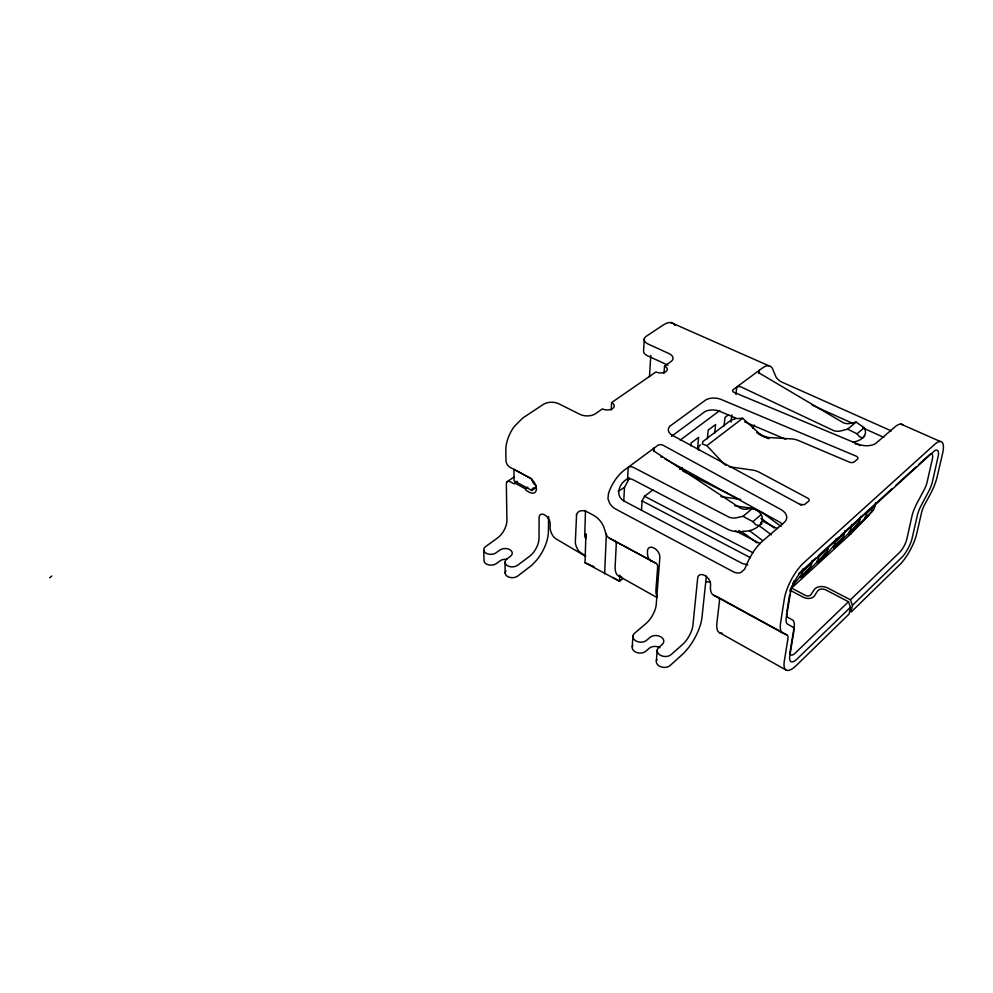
<?xml version="1.0" encoding="UTF-8"?>
<svg xmlns="http://www.w3.org/2000/svg" width="993" height="993" viewBox="0 0 993 993"><rect width="100%" height="100%" fill="white"/><g stroke="black" fill="none" stroke-linecap="round" stroke-linejoin="round"><path stroke-width="1.49" d="M548.558 516.509L548.421 531.354A28.958 14.535 -60.3 0 1 536.779 560.015L532.049 565.029L517.725 576.052A7.187 4.779 -0.8 0 1 508.304 576.883A7.187 4.779 -0.8 0 1 505.958 570.789M585.498 510.439L584.728 535.463A11.444 5.412 -61.3 0 0 585.597 538.218L585.994 538.665M623.095 578.348L619.533 581.24L585.014 562.77L585.92 533.837A10.96 5.188 -61.3 0 0 586.354 536.642M611.254 410.047L611.576 402.587L655.963 371.965A7.075 3.922 3.2 0 0 665.881 371.618A7.075 3.922 3.2 0 0 664.528 366.045L670.896 361.651A10.501 5.759 3.2 0 0 668.848 353.496L648.206 344.099A10.315 5.573 3 0 1 646.356 336.205L663.969 324.537L667.631 322.787L670.908 322.539L768.83 365.772M604.625 573.83L606.363 533.949M619.855 575.096L619.533 581.24L612.88 577.492M623.753 501.328L624.485 487.501L629.562 477.918C619.669 481.307 613.426 496.14 625.007 501.552L742.454 563.552L747.754 564.868M627.539 479.47L628.209 467.281A4.158 2.669 7.5 0 1 633.435 467.393L728.986 517.142A16.124 11.258 45.4 0 0 736.247 517.8L743.012 516.323L752.855 508.118C772.169 517.117 758.714 531.54 743.422 531.305A32.248 22.529 45.4 0 1 728.949 529.902L632.74 479.569A4.133 2.681 7.4 0 0 627.539 479.47L627.204 479.693M644.296 338.787L643.601 350.417A10.253 5.598 3 0 0 647.486 355.755L667.991 365.201M632.243 646.704L632.926 635.805M649.459 376.67L650.8 355.444M641.49 510.179L642.074 500.931L644.544 496.277L652.972 489.822M848.556 535.364L868.962 514.945A12.09 0.708 -45.8 0 0 871.792 511.916L872.115 510.923M653.729 451.294L654.213 448.017M664.007 373.405L664.528 366.045M656.361 660.904L657.229 649.993M690.805 445.931L691.066 443.027L698.613 437.33L697.533 448.935M707.351 438.769L708.208 430.093L715.593 424.52L714.699 433.196M706.371 576.077L702.001 617.249A30.969 12.189 -60.3 0 1 688.745 647.411L684.016 652.96L670.101 665.546A7.696 5.437 5.5 0 1 660.159 666.526A7.696 5.437 5.5 0 1 656.87 659.551M724.046 426.096L724.964 417.445L728.577 414.726M731.059 422.075L731.866 414.888M735.912 394.444L736.744 387.034A3.898 2.309 9.8 0 1 741.585 387.158L833.735 430.639A14.969 11.581 43.3 0 0 840.872 430.912L847.625 429.137L856.078 422.087L864.258 427.735C868.813 436.386 859.764 441.078 852.689 442.257M758.64 373.529L759.235 370.364M786.952 611.378L789.572 594.919M790.043 591.915L790.527 588.923M791.682 586.553L799.998 576.796A19.115 12.822 46.9 0 0 802.158 571.931L802.642 569.039M793.792 629.214L790.192 650.974A11.68 3.86 -60.9 0 0 795.281 653.046L848.481 601.721L825.866 589.941A5.648 3.674 10 0 0 817.686 590.86L814.322 596.023A7.522 4.915 9.6 0 1 803.349 597.252L790.279 590.351M816.73 561.529A18.879 12.909 46.6 0 0 818.94 556.663L828.199 548.235A18.755 12.946 46.5 0 1 825.965 553.101L801.115 577.938L809.456 568.17A18.979 12.872 46.7 0 0 811.653 563.304L812.137 560.412M825.965 553.101L817.549 562.907L824.624 556.452L833.065 546.622A18.656 12.983 46.4 0 0 835.312 541.768L835.833 538.889M860.658 516.335L860.099 519.19A18.308 13.083 46 0 1 857.815 524.056L833.599 548.248L842.076 538.405A18.532 13.021 46.2 0 0 844.348 533.539L844.882 530.672M849.015 532.087A18.433 13.046 46.1 0 0 851.286 527.221L851.833 524.354M848.481 601.721L850.455 607.257L849.114 614.022L796.249 665.533A27.295 8.962 -60.9 0 1 784.333 660.966L787.871 639.169A12.053 4.071 -60.8 0 0 786.915 634.949L718.125 597.289A11.717 4.518 -60.9 0 1 719.391 601.597L716.884 623.306A26.563 9.955 -61 0 0 721.985 633.075M791.024 587.794L805.385 595.366A3.761 2.458 9.6 0 0 810.859 594.745L814.235 589.594A9.409 6.119 10 0 1 827.864 588.067L850.455 599.809L852.428 605.345L851.075 612.098L899.869 564.545A25.371 7.596 -62.5 0 0 916.8 533.415L921.678 512.115A10.898 3.227 -63 0 1 924.62 504.705L930.18 494.44A26.029 7.87 -63.2 0 0 937.107 476.95L942.531 453.739A26.451 8.068 -63.5 0 0 934.45 444.566L803.945 562.609A28.859 9.967 -61.7 0 0 784.321 598.978L780.572 622.971A28.412 9.682 -61.4 0 0 782.906 633.124L786.915 634.949M872.065 511.618L873.43 509.794A13.666 3.922 88 0 0 875.032 505.648L875.59 502.756M576.573 514.672L575.307 542.637A43.804 20.654 -61.6 0 0 580.855 552.791L585.684 556.08M754.531 425.004L753.426 427.263A19.264 7.82 -64 0 0 752.88 428.405M576.474 514.659L576.412 514.796A15.069 9.086 52.9 0 1 587.868 512.227L593.74 515.404A15.106 9.136 52.7 0 1 603.719 526.799L605.904 533.502A26.414 12.177 -61.8 0 0 609.503 538.206L656.063 563.341A11.407 4.891 -61 0 1 657.614 567.698L655.976 589.296A25.892 10.799 -61.1 0 0 657.378 597.128M700.475 444.802L699.271 446.006A7.05 5.164 38.3 0 0 698.998 450.288M857.815 524.056L849.276 533.924L873.43 509.794M864.406 436.684L864.481 435.43M850.877 533.837L868.962 514.945M761.333 524.292L761.941 523.249L760.936 522.33M850.455 607.257L796.175 659.849A17.564 5.759 -60.9 0 1 789.609 657.254L793.618 632.777A16.658 5.623 -60.9 0 0 793.022 627.228L787.387 624.014A18.271 6.219 -61.4 0 1 786.158 618.502L790.999 589.805A18.606 6.417 -61.7 0 1 799.911 573.271L934.798 450.561A17.055 5.201 -63.5 0 1 938.509 454.707L932.365 482.039A16.732 5.064 -63.2 0 1 928.616 491.51L920.461 506.877A15.106 4.493 -62.9 0 0 917.358 515.379L911.859 539.422A16.322 4.878 -62.5 0 1 902.463 556.713L852.428 605.345M850.455 599.809L899.546 552.456A10.861 3.264 -62.5 0 0 906.832 539.05L911.611 517.713A20.555 6.144 -63 0 1 916.626 503.898L924.061 489.971A11.146 3.389 -63.2 0 0 927.028 482.424L932.34 459.176A11.32 3.475 -63.5 0 0 928.803 455.328L918.55 464.65M799.998 576.796L809.456 568.17M833.065 546.622L842.076 538.405M791.297 588.328L851.336 533.39M798.856 573.47L815.961 557.917M818.232 555.844L838.75 537.201M841.034 535.128L892.335 488.494M895.748 485.378L916.266 466.722M802.158 571.931L811.653 563.304M835.312 541.768L844.348 533.539M851.286 527.221L860.099 519.19M875.019 505.623L866.889 513.021A18.222 13.108 45.9 0 1 864.58 517.874M743.012 516.323L752.868 521.623L761.271 514.535M847.625 429.137L857.033 433.817L864.258 427.735M679.634 469.379L682.067 467.517M742.69 418.276L735.689 418.624L730.687 420.411L702.845 441.562L702.386 443.97L706.867 445.658L742.69 418.276L760.278 434.462A9.409 6.926 47.7 0 0 766.559 437.354L791.433 438.894A23.472 17.278 45.5 0 1 799.017 440.755L849.152 462.018A3.898 2.271 8.7 0 0 853.843 462.204L857.356 459.325A3.873 2.247 8.7 0 0 856.462 456.271L720.198 399.074A12.264 6.988 4.8 0 0 705.961 399.782L669.927 426.171A12.537 7.336 4.1 0 0 671.678 434.934L799.886 504.357L804.318 504.717L808.972 500.919A4.009 2.445 8.1 0 0 807.334 497.952L759.868 472.556A24.117 16.124 53.1 0 0 752.706 470.111L729.371 466.772M680.217 440.085L719.739 410.568M671.479 436.361L704.819 411.685A12.189 7.025 4.8 0 1 718.969 410.978L736.136 418.252M531.863 490.505A5.524 3.252 54.6 0 1 536.021 488.432L536.021 485.527A5.561 3.302 54.9 0 1 531.851 478.911L513.94 469.242L514.076 480.798L531.863 490.505L535.252 488.097M585.498 556.254L555.906 538.802A43.32 21.176 -61.7 0 1 550.11 528.586L550.159 523.646A7.311 4.27 53.7 0 0 544.673 514.92A7.311 4.27 53.7 0 0 539.1 517.502L539.038 538.33A14.473 7.261 -60.3 0 1 529.567 556.303L517.614 565.253A7.224 4.766 -0.8 0 1 507.398 565.712A7.224 4.766 -0.8 0 1 506.84 558.972L510.452 556.303A7.174 4.704 -1 0 0 509.906 549.688A7.174 4.704 -1 0 0 499.789 550.11L496.165 552.766A7.162 4.667 -1.5 0 1 486.036 553.213A7.162 4.667 -1.5 0 1 485.602 546.609L497.605 537.921A14.262 7.485 -60.3 0 0 506.926 520.195L506.343 483.901A5.449 3.165 55.1 0 1 510.34 481.828L513.604 483.616A1.601 0.931 55.1 0 0 514.784 482.995L525.483 488.841L527.891 487.141M514.784 482.995L517.192 481.32M507.138 481.754L514.386 476.727M49.65 577.827L51.81 576.014M618.13 491.212L624.485 487.501M759.608 525.756L755.747 524.701L752.868 521.623M862.929 437.938L859.566 436.771L857.033 433.817M856.078 422.087L849.847 423.452A14.808 10.824 54.5 0 1 843.293 422.745L759.993 373.492A3.823 2.222 10.1 0 1 759 370.575M752.855 508.118L746.686 509.136A15.987 10.377 54.9 0 1 740.108 507.969L654.735 451.592A4.109 2.594 8.1 0 1 653.928 448.265M720.881 496.624L740.753 499.417M734.746 505.822L748.523 507.808A37.175 24.887 48.4 0 1 766.695 515.789L781.094 526.476M801.847 504.928L800.904 504.742M800.83 504.717L799.886 504.357M585.014 562.77L590.276 564.943M744.638 421.864L785.773 439.303M900.887 424.085L940.309 441.5M891.329 430.912L782.05 382.193A10.402 6.901 46.8 0 1 776.029 377.092L772.889 369.545A24.713 10.278 -64.7 0 0 762.239 368.142L733.206 389.616A3.451 1.936 5.2 0 0 734.187 392.434L857.555 443.933A14.225 8.093 8.7 0 0 876.099 443.151L894.842 426.99A26.054 8.614 -63.8 0 1 902.922 425.066M812.212 405.156L852.95 423.477M862.78 427.896L883.857 437.379M651.284 561.082A26.898 11.618 -61.7 0 1 647.51 550.619A7.783 4.841 50.8 0 1 654.114 548.074A7.783 4.841 50.8 0 1 659.861 557.334L656.236 604.526A15.243 6.392 -60.3 0 1 646.17 623.381L634.49 633.335A7.659 5.337 4.3 0 0 635.805 640.882A7.659 5.337 4.3 0 0 646.555 640.361L650.067 637.332A7.696 5.362 4.9 0 1 660.817 636.823A7.696 5.362 4.9 0 1 662.257 644.395L658.756 647.461A7.758 5.437 5.4 0 0 660.221 655.181A7.758 5.437 5.4 0 0 671.069 654.648L682.663 644.383A15.491 6.095 -60.3 0 0 692.915 625.242L697.694 577.901A7.969 5.039 48.9 0 1 704.757 575.481A7.969 5.039 48.9 0 1 710.578 584.914A27.618 10.737 -61.5 0 0 713.694 595.241L717.008 596.781M756.765 432.65L769.29 438.546M758.59 434.015L768.396 438.645M609.503 538.206L656.063 563.341M682.402 470.769L737.7 498.536M762.425 521.027L777.494 528.661M735.428 530.808L760.216 543.593M644.544 496.277L753.104 552.84M642.074 500.931L750.497 557.706M713.694 595.241L782.906 633.124M664.838 458.828L778.872 521.673A14.994 9.396 7.5 0 1 782.571 524.49M618.838 576.126L656.584 597.327M719.577 632.702L786.319 670.188M591.592 565.489L594.248 566.991M774.192 528.015L763.307 519.947A29.666 19.86 48.4 0 0 760.923 518.433M759.36 525.843L771.4 534.842M749.268 530.547L762.562 540.515M756.889 542.91L745.917 534.693A30.026 19.711 48.6 0 0 738.631 530.696M706.867 445.658L723.463 463.383A9.657 6.43 54.9 0 0 724.369 464.252M483.715 549.985L484.038 560.76A7.112 4.68 -1.5 0 0 488.717 564.893A7.112 4.68 -1.5 0 0 496.413 563.528L500 560.884A7.137 4.704 -1 0 1 506.765 559.369M504.99 562.423L505.189 573.222M659.923 647.709A7.634 5.362 5 0 0 649.261 648.218L645.773 651.259A7.609 5.337 4.3 0 1 635.905 652.202A7.609 5.337 4.3 0 1 632.777 645.376M705.613 581.662A37.064 24.986 6.4 0 1 709.672 582.047M611.576 402.587A7.311 4.22 2 0 1 612.681 408.545A7.311 4.22 2 0 1 602.391 408.917L595.428 413.733A11.01 6.368 1.5 0 1 579.875 414.317L558.836 403.803A10.997 6.368 0.6 0 0 543.394 404.374L522.814 417.991L514.225 426.543A25.644 13.728 -62.6 0 0 505.809 450.462L505.983 460.777A5.536 3.24 55.7 0 0 510.141 467.368L529.443 477.794A9.222 5.437 54.9 0 1 536.406 488.817A9.222 5.437 54.9 0 1 529.48 492.292L526.7 490.765A1.614 0.943 54.8 0 1 525.483 488.841M794.003 628.122A22.653 7.696 -60.9 0 0 792.824 620.178L787.672 617.286A12.164 4.171 -61.4 0 1 786.63 613.438M621.506 576.672A25.446 11.333 -61.1 0 1 615.151 566.506L616.231 544.983A11.208 5.139 -61 0 0 614.791 540.751M855.085 443.995A7.137 5.325 47.3 0 1 856.674 444.107M858.312 444.641A7.137 5.325 47.3 0 1 859.864 445.559M670.908 322.539A23.733 11.37 -65.5 0 1 674.979 325.431M660.854 456.867A3.587 2.16 3.7 0 1 662.12 457.326M725.821 465.369A9.657 6.43 54.9 0 1 725.324 465.034M794.239 580.557A19.215 12.785 47 0 1 793.916 581.389M793.295 582.556A19.215 12.785 47 0 1 792.811 583.263M608.486 493.67L607.952 498.598L609.354 502.607A11.643 8.167 59.3 0 0 615.362 508.888L733.095 571.658A12.276 8.999 53.9 0 0 740.815 572.539L744.663 569.2L746.761 564.372A28.387 10.6 -61.8 0 1 762.388 541.235L784.557 522.119A15.094 9.371 7.4 0 0 780.659 509.372L663.014 445.236A3.612 2.147 3.6 0 0 657.825 445.361L624.249 470.173A26.799 12.512 -62.3 0 0 609.057 491.771L608.486 493.67"/></g></svg>
